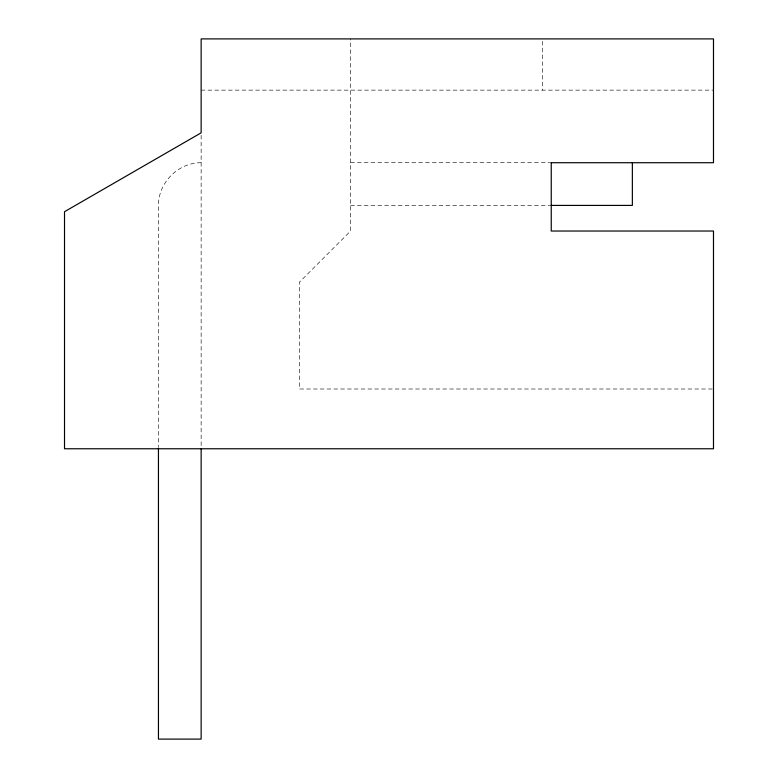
<?xml version="1.0" encoding="UTF-8"?>
<svg xmlns="http://www.w3.org/2000/svg" width="778" height="778" viewBox="0 0 778 778"><rect width="100%" height="100%" fill="white"/><g stroke="black" fill="none" stroke-linecap="round" stroke-linejoin="round"><path stroke-width="0.58" stroke-dasharray="3.89 2.92" d="M201.142 162.719C178.288 162.573 158.304 182.558 158.449 205.411L158.449 446.786M201.142 90.131L713.484 90.131M350.577 162.719L549.774 162.719M350.577 205.411L549.774 205.411M712.269 389L299.336 389L299.336 282.258L350.577 231.027L350.577 38.9M542.704 41.283L542.704 90.131M201.142 135.255L201.142 448.77"/><path stroke-width="1.17" d="M550.98 162.719L713.484 162.719L713.484 38.9L201.142 38.9L201.142 132.834L64.516 211.713L64.516 448.77L713.484 448.77L713.484 231.027L551.242 231.027L551.242 162.719M550.98 205.411L632.358 205.411L632.358 162.719M201.142 448.77L201.142 739.1L158.449 739.1L158.449 448.002"/></g></svg>
